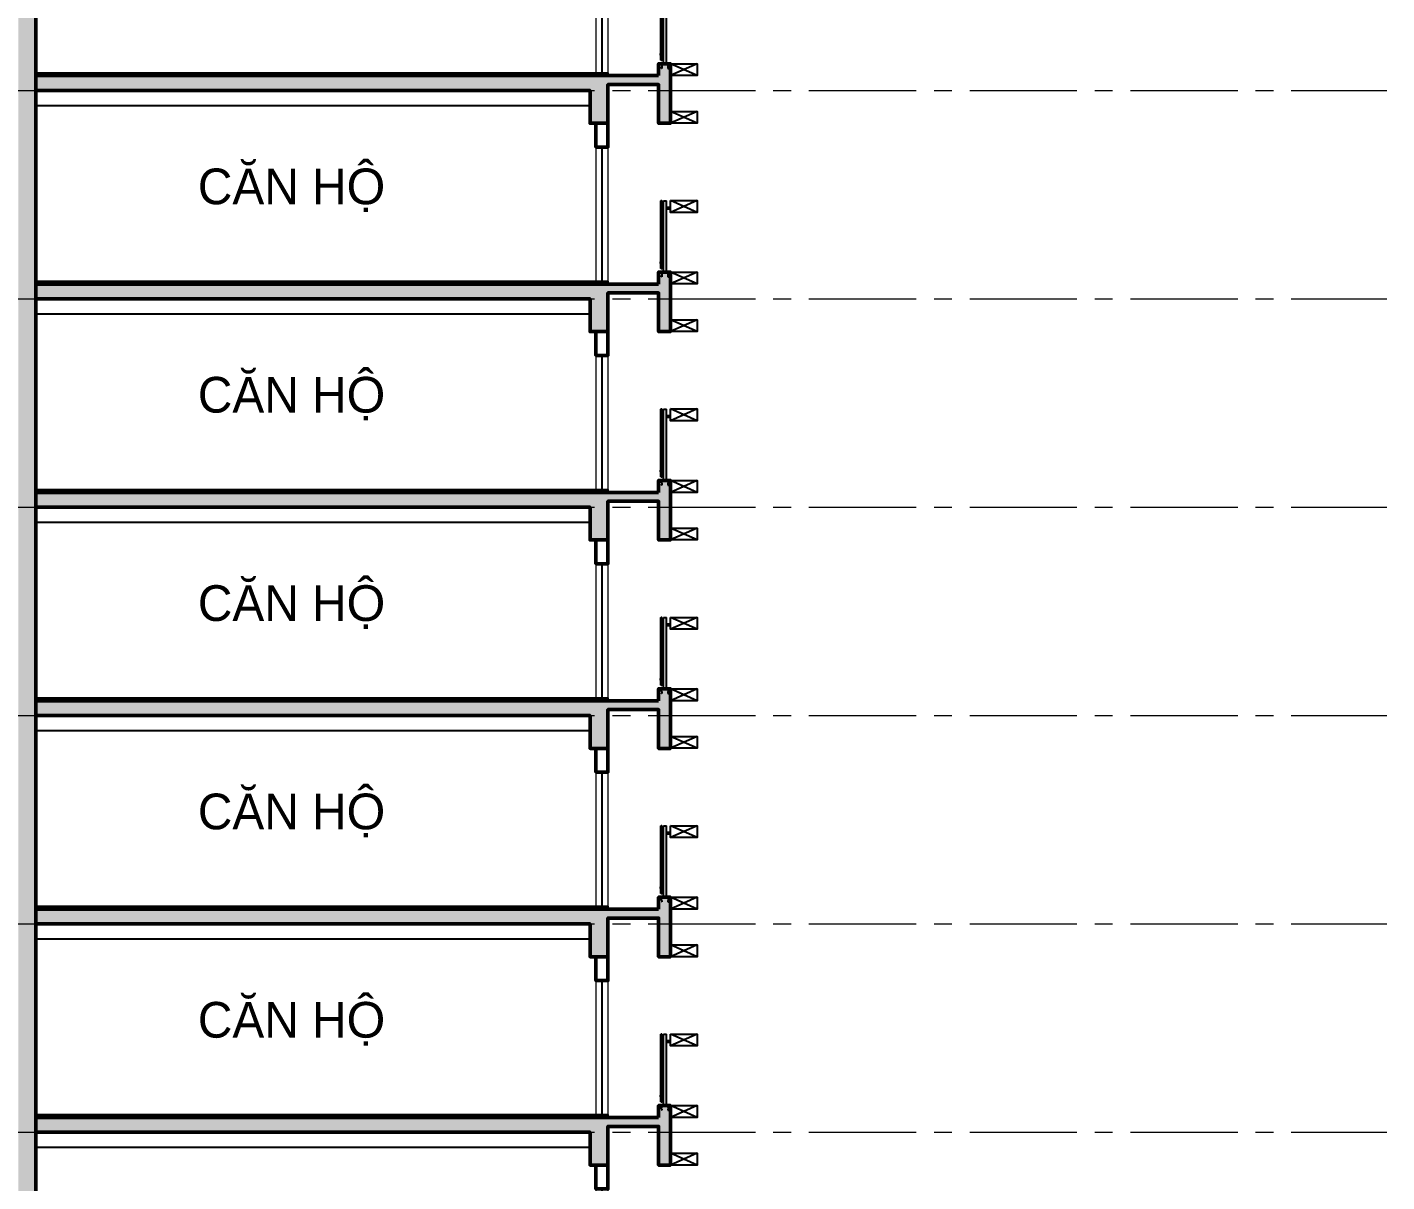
# Model space of a CAD drawing. Header units: millimetres. Extents: x 573003 to 1294762, y -9906 to 413061.
# Drawn here: x 746764 to 769598, y 116144 to 135540 of the extents above; entities that cross this region are included whole.
import ezdxf

# ---------------------------------------------------------------- set-up
doc = ezdxf.new("R2010")
doc.units = ezdxf.units.MM
doc.header["$MEASUREMENT"] = 0
doc.linetypes.add('HIDDEN', pattern=[0.375, 0.25, -0.125])
doc.linetypes.add('IMPORT-CE', pattern=[135, 90, -15, 15, -15])
for name, color, linetype in [('A-ANNO-DIMS', 50, 'Continuous'), ('A-ANNO-ROOM', 50, 'Continuous'), ('A-ELEV-13FINE', 8, 'Continuous'), ('A-ELEV-15FINE', 1, 'Continuous'), ('A-ELEV-18LIGHT', 135, 'Continuous'), ('A-ELEV-40HEAVY', 90, 'Continuous'), ('A-ELEV-PATT 3', 251, 'Continuous'), ('A-GRID-01$0$A-ANNO-DIMS', 50, 'Continuous'), ('A-WALL-FNSH', 200, 'Continuous'), ('A-WALL-PATT', 251, 'Continuous'), ('HBA-DW-WIN', 1, 'Continuous')]:
    doc.layers.add(name, color=color, linetype=linetype)
for name, color, linetype, lineweight in [('KT-Net cot', 2, 'Continuous', 50), ('KT-Net manh', 251, 'Continuous', 13), ('KT-Net truc', 18, 'Continuous', 15)]:
    doc.layers.add(name, color=color, linetype=linetype, lineweight=lineweight)
doc.styles.add('HBA-Text', font='GOTHIC.TTF')

# ---------------------------------------------------------------- blocks, each defined once
blk = doc.blocks.new('1')
at = {"layer": 'A-GRID-01$0$A-ANNO-DIMS'}
for p, q in [((-85207, -52456), (-84757, -52256)), ((-85207, -52256), (-84757, -52456))]:
    blk.add_line(p, q, dxfattribs=at)
at = {"layer": 'A-GRID-01$0$A-ANNO-DIMS', "elevation": 0}
blk.add_lwpolyline([(-84757, -52256), (-85207, -52256), (-85207, -52456), (-84757, -52456)], close=True, dxfattribs=at)
blk = doc.blocks.new('Floor NT2')
at = {"layer": 'A-WALL-PATT'}
h = blk.add_hatch(color=256, dxfattribs=at)
h.dxf.hatch_style = 1
h.paths.add_polyline_path([(850, 0), (-9605, 0), (-9605, -250), (-300, -250), (-300, -800), (0, -800), (0, -150), (850, -150), (850, -800), (1050, -800), (1050, 200), (850, 200)])
at = {"layer": 'A-ANNO-DIMS', "extrusion": (2.84835e-12, 4.99413e-07, 1), "elevation": 0}
for points in [[(933, 200), (933, 1400)], [(983, 200), (983, 1400)]]:
    blk.add_lwpolyline(points, dxfattribs=at)
at = {"layer": 'A-ANNO-DIMS', "extrusion": (2.84835e-12, 4.99413e-07, 1)}
blk.add_lwpolyline([(865, 200), (1050, 200), (1050, 188), (865, 188)], close=True, dxfattribs=at)
at = {"layer": 'A-ELEV-13FINE', "extrusion": (2.84835e-12, 4.99413e-07, 1)}
for points in [[(-100, 2300), (-100, 50)], [(-9605, 50), (-200, 50)], [(-9605, -500), (-300, -500)]]:
    blk.add_lwpolyline(points, dxfattribs=at)
at = {"layer": 'A-ELEV-15FINE', "linetype": 'Continuous', "extrusion": (2.84835e-12, 4.99413e-07, 1), "elevation": 0}
for points in [[(885, 1102), (888, 1102), (888, 1127), (885, 1127)], [(885, 372), (888, 372), (888, 347), (885, 347)]]:
    blk.add_lwpolyline(points, close=True, dxfattribs=at)
for points in [[(933, 1120), (908, 1120)], [(933, 1110), (908, 1110)], [(933, 365), (908, 365)], [(933, 355), (908, 355)]]:
    blk.add_lwpolyline(points, dxfattribs=at)
at = {"layer": 'A-ELEV-15FINE', "extrusion": (2.84835e-12, 4.99413e-07, 1)}
for points in [[(893, 205), (915, 205), (915, 200), (893, 200)], [(1022, 205), (1001, 205), (1001, 200), (1022, 200)]]:
    blk.add_lwpolyline(points, close=True, dxfattribs=at)
at = {"layer": 'A-ELEV-15FINE', "extrusion": (2.84835e-12, 4.99413e-07, 1), "elevation": 0}
for points in [[(900, 205), (900, 208), (908, 208), (908, 205)], [(1016, 205), (1016, 208), (1007, 208), (1007, 205)]]:
    blk.add_lwpolyline(points, dxfattribs=at)
at = {"layer": 'A-ELEV-15FINE', "linetype": 'HIDDEN', "extrusion": (2.84835e-12, 4.99413e-07, 1), "elevation": 0}
for points in [[(908, 200), (908, 123), (900, 123), (900, 200)], [(1007, 200), (1007, 123), (1016, 123), (1016, 200)]]:
    blk.add_lwpolyline(points, dxfattribs=at)
at = {"layer": 'A-ELEV-18LIGHT', "extrusion": (2.84835e-12, 4.99413e-07, 1), "elevation": 0}
blk.add_lwpolyline([(888, 265), (893, 260), (903, 260), (908, 265), (908, 1395), (903, 1400), (893, 1400), (888, 1395), (888, 265)], dxfattribs=at)
at = {"layer": 'A-ELEV-40HEAVY', "extrusion": (2.84835e-12, 4.99413e-07, 1)}
blk.add_line((850, 200, 0), (1050, 200, 0), dxfattribs=at)
blk.add_lwpolyline([(0, 0), (0, 0)], dxfattribs=at)
at = {"layer": 'A-ELEV-PATT 3', "linetype": 'Continuous', "extrusion": (2.84835e-12, 4.99413e-07, 1)}
for p, q in [((891, 261, 0), (891, 1399, 0)), ((898, 260, 0), (898, 1400, 0)), ((904, 261, 0), (904, 1399, 0))]:
    blk.add_line(p, q, dxfattribs=at)
at = {"layer": 'A-GRID-01$0$A-ANNO-DIMS', "extrusion": (2.84835e-12, 4.99413e-07, 1)}
blk.add_line((933, 1400, 0), (983, 1400, 0), dxfattribs=at)
blk.add_lwpolyline([(1050, 1265), (1050, 1285), (983, 1285), (983, 1265)], close=True, dxfattribs=at)
at = {"layer": 'HBA-DW-WIN', "ltscale": 5, "extrusion": (2.84835e-12, 4.99413e-07, 1)}
blk.add_lwpolyline([(-200, 50), (0, 50), (0, 0), (-200, 0)], close=True, dxfattribs=at)
at = {"layer": 'KT-Net cot', "elevation": 0}
blk.add_lwpolyline([(0, 2700), (0, 2300), (-200, 2300), (-200, 2700)], dxfattribs=at)
at = {"layer": 'KT-Net cot', "extrusion": (-3.37132e-07, 3.60497e-18, 1), "elevation": 1}
blk.add_lwpolyline([(850, 0), (-9605, 0), (-9605, -250), (-300, -250), (-300, -800), (0, -800), (0, -150), (850, -150), (850, -800), (1050, -800), (1050, 200), (850, 200), (850, 0)], dxfattribs=at)
at = {"layer": 'KT-Net manh', "extrusion": (2.84835e-12, 4.99413e-07, 1)}
for p, q in [((-200, 2300, 0), (-200, 0, 0)), ((0, 2300, 0), (0, 0, 0))]:
    blk.add_line(p, q, dxfattribs=at)
at = {"layer": 'A-GRID-01$0$A-ANNO-DIMS', "extrusion": (-2.84835e-12, -4.99413e-07, -1), "zscale": -1.000000000000001, "rotation": 0.0003267797245855174}
for p in [(83706, 53657), (83706, 52457), (83706, 51657)]:
    blk.add_blockref('1', p, dxfattribs=at)
blk = doc.blocks.new('A$C52FE36A4')
at = {"layer": 'A-ANNO-ROOM', "ltscale": 800, "extrusion": (2.65424e-07, 1.15182e-05, 1), "insert": (1743, 960, 4), "char_height": 600, "width": 6000, "attachment_point": 2, "text_direction": (1, 0, 0), "style": 'HBA-Text'}
blk.add_mtext('CĂN H{\\fArial|b0|i0|c0|p34;Ộ}', dxfattribs=at)

msp = doc.modelspace()

# ---------------------------------------------------------------- hatches: boundary and pattern name
at = {"layer": 'A-WALL-PATT', "extrusion": (7.0812e-19, 1.15182e-05, 1)}
h = msp.add_hatch(color=256, dxfattribs=at)
h.dxf.hatch_style = 1
h.paths.add_polyline_path([(736216.4, 151025.6), (746616.4, 151025.6), (746616.4, 148725.6), (736216.4, 148725.6)], flags=16)
h.paths.add_polyline_path([(735913.3, 151225.6), (746911.1, 151225.6), (746911.1, -1274.4), (735913.3, -1274.4)])
h.paths.add_polyline_path([(746616.4, -774.4), (744016.4, -774.4), (744016.4, 148525.6), (746616.4, 148525.6)], flags=16)
h.paths.add_polyline_path([(741416.4, 148525.6), (743716.4, 148525.6), (743716.4, -774.4), (741416.4, -774.4)], flags=16)
h.paths.add_polyline_path([(738816.4, -774.4), (741116.4, -774.4), (741116.4, 148525.6), (738816.4, 148525.6)], flags=16)
h.paths.add_polyline_path([(738516.4, 148525.6), (736216.4, 148525.6), (736216.4, -774.4), (738516.4, -774.4)], flags=16)

# ---------------------------------------------------------------- linework, layer by layer
at = {"layer": 'KT-Net cot', "extrusion": (-3.37132e-07, 1.15182e-05, 1), "elevation": -0.2}
msp.add_lwpolyline([(735913.3, 151225.6), (746911.1, 151225.6), (746911.1, -1274.4), (735913.3, -1274.4)], close=True, dxfattribs=at)
at = {"layer": 'KT-Net truc', "linetype": 'IMPORT-CE', "ltscale": 20}
for p, q in [((727493.5, 134475.6, 0), (769597.7, 134475.6, 0)), ((727493.5, 130975.6, 0), (769597.7, 130975.6, 0)), ((727493.5, 127475.6, 0), (769597.7, 127475.6, 0)), ((727493.5, 123975.6, 0), (769597.7, 123975.6, 0)), ((727493.5, 120475.6, 0), (769597.7, 120475.6, 0)), ((727493.5, 116975.6, 0), (769597.7, 116975.6, 0))]:
    msp.add_line(p, q, dxfattribs=at)

# ---------------------------------------------------------------- block references
at = {"layer": 'A-ANNO-ROOM'}
for p in [(749461.5, 132205.4), (749461.5, 128705.4), (749461.5, 125205.4), (749461.5, 121705.4), (749461.5, 118205.4)]:
    msp.add_blockref('A$C52FE36A4', p, dxfattribs=at)
at = {"layer": 'A-WALL-FNSH', "extrusion": (7.0812e-19, 1.15182e-05, 1)}
for p in [(756516.4, 134725.6, 3.2), (756516.4, 131225.6, 3), (756516.4, 127725.6, 2.9), (756516.4, 124225.6, 2.8), (756516.4, 120725.6, 2.7), (756516.4, 117225.6, 2.6), (756516.4, 113725.6, 2.5)]:
    msp.add_blockref('Floor NT2', p, dxfattribs=at)

doc.saveas('drawing.dxf')
